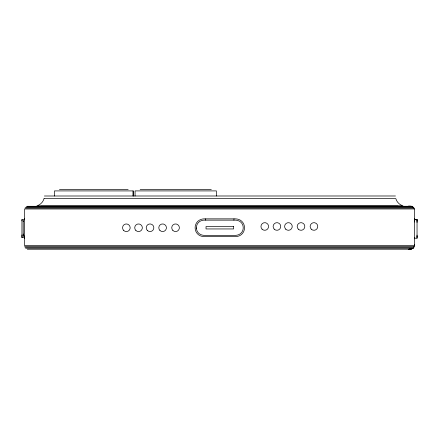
<?xml version="1.0" encoding="UTF-8"?>
<svg xmlns="http://www.w3.org/2000/svg" width="439" height="439" viewBox="0 0 439 439"><rect width="100%" height="100%" fill="white"/><g stroke="black" fill="none" stroke-linecap="round" stroke-linejoin="round"><path stroke-width="0.66" d="M24.496 237.592L21.95 237.592L21.955 234.958M21.95 237.592L21.95 219.61L24.491 219.61M23.223 234.003L23.223 236.325L23.223 220.488L23.218 221.585M24.496 238.443L24.496 235.886M414.504 238.141L414.509 238.832L414.498 237.51M414.498 222.019L414.504 218.787L414.509 219.478M414.498 238.218L417.05 238.223L417.045 235.15M417.045 222.469L417.045 219.396L414.504 219.396M233.916 220.137L205.71 220.137C193.303 219.226 193.303 236.275 205.715 235.364L233.921 235.364C246.328 236.281 246.323 219.226 233.916 220.137L233.982 218.858L205.65 218.858C191.623 217.947 191.634 237.548 205.65 236.643L233.982 236.643C248.008 237.554 247.997 217.953 233.982 218.858M409.697 249.204A3.808 3.808 0 0 0 410.679 249.336L413.373 248.222L414.493 245.527L414.504 209.957C414.548 207.34 411.831 205.693 409.422 206.143L409.422 206.39M59.474 189.653L128.155 189.648M140.156 189.648L211.296 189.643M44.383 196.003L395.468 195.986M40.997 206.165L397.997 206.143M27.317 206.297L411.689 206.275M26.395 206.676L412.6 206.654M25.605 207.285L413.39 207.263M25.001 208.075L413.993 208.053M414.372 208.969L24.622 208.991L24.491 245.549L414.515 245.527A3.808 3.808 0 0 0 414.361 244.539M414.498 219.747L417.045 219.747M24.622 246.531L414.383 246.509M25.001 247.453L414.004 247.431M25.61 248.244L413.395 248.222M27.317 249.226L411.689 249.204M409.439 206.275L408.462 206.143L409.631 206.275M205.65 218.858L205.71 220.137M417.045 219.396L417.05 220.998M417.045 236.632L417.05 238.223M24.491 218.562L24.491 219.879M21.95 219.61L21.95 220.812M417.045 220.647L417.039 236.978M216.378 195.992L216.378 190.91L135.075 190.916L135.08 195.997M196.238 227.912L196.238 228.34M133.237 195.997L133.237 190.916L54.474 190.921L54.474 196.003M133.061 190.916L133.061 195.997M44.048 198.637C43.066 202.061 40.339 204.832 36.909 205.82L402.942 205.798C399.512 204.81 396.779 202.044 395.808 198.615L44.043 198.637M410.256 248.891L408.495 249.336L410.256 248.891M233.597 226.551L206.034 226.557L206.034 228.949L233.597 228.949L233.597 226.551M172.867 230.448A3.808 3.808 0 0 0 179.244 228.741A3.808 3.808 0 0 0 174.574 224.071A3.808 3.808 0 0 0 172.867 230.448M159.917 230.448A3.808 3.808 0 0 0 166.293 228.741A3.808 3.808 0 0 0 161.623 224.071A3.808 3.808 0 0 0 159.917 230.448M147.334 230.448A3.808 3.808 0 0 0 153.71 228.741A3.808 3.808 0 0 0 149.046 224.077A3.808 3.808 0 0 0 147.334 230.448M135.843 230.453A3.808 3.808 0 0 0 142.22 228.741A3.808 3.808 0 0 0 137.555 224.077A3.808 3.808 0 0 0 135.843 230.453M123.677 230.453A3.808 3.808 0 0 0 130.048 228.741A3.808 3.808 0 0 0 125.384 224.077A3.808 3.808 0 0 0 123.677 230.453M311.262 229.169A3.808 3.808 0 0 0 317.638 227.462A3.808 3.808 0 0 0 312.969 222.792A3.808 3.808 0 0 0 311.262 229.169M298.311 229.169A3.808 3.808 0 0 0 304.688 227.462A3.808 3.808 0 0 0 300.024 222.798A3.808 3.808 0 0 0 298.311 229.169M285.734 229.174A3.808 3.808 0 0 0 292.111 227.462A3.808 3.808 0 0 0 287.441 222.798A3.808 3.808 0 0 0 285.734 229.174M274.243 229.174A3.808 3.808 0 0 0 280.614 227.462A3.808 3.808 0 0 0 275.95 222.798A3.808 3.808 0 0 0 274.243 229.174M262.072 229.174A3.808 3.808 0 0 0 268.448 227.462A3.808 3.808 0 0 0 263.779 222.798A3.808 3.808 0 0 0 262.072 229.174"/></g></svg>
